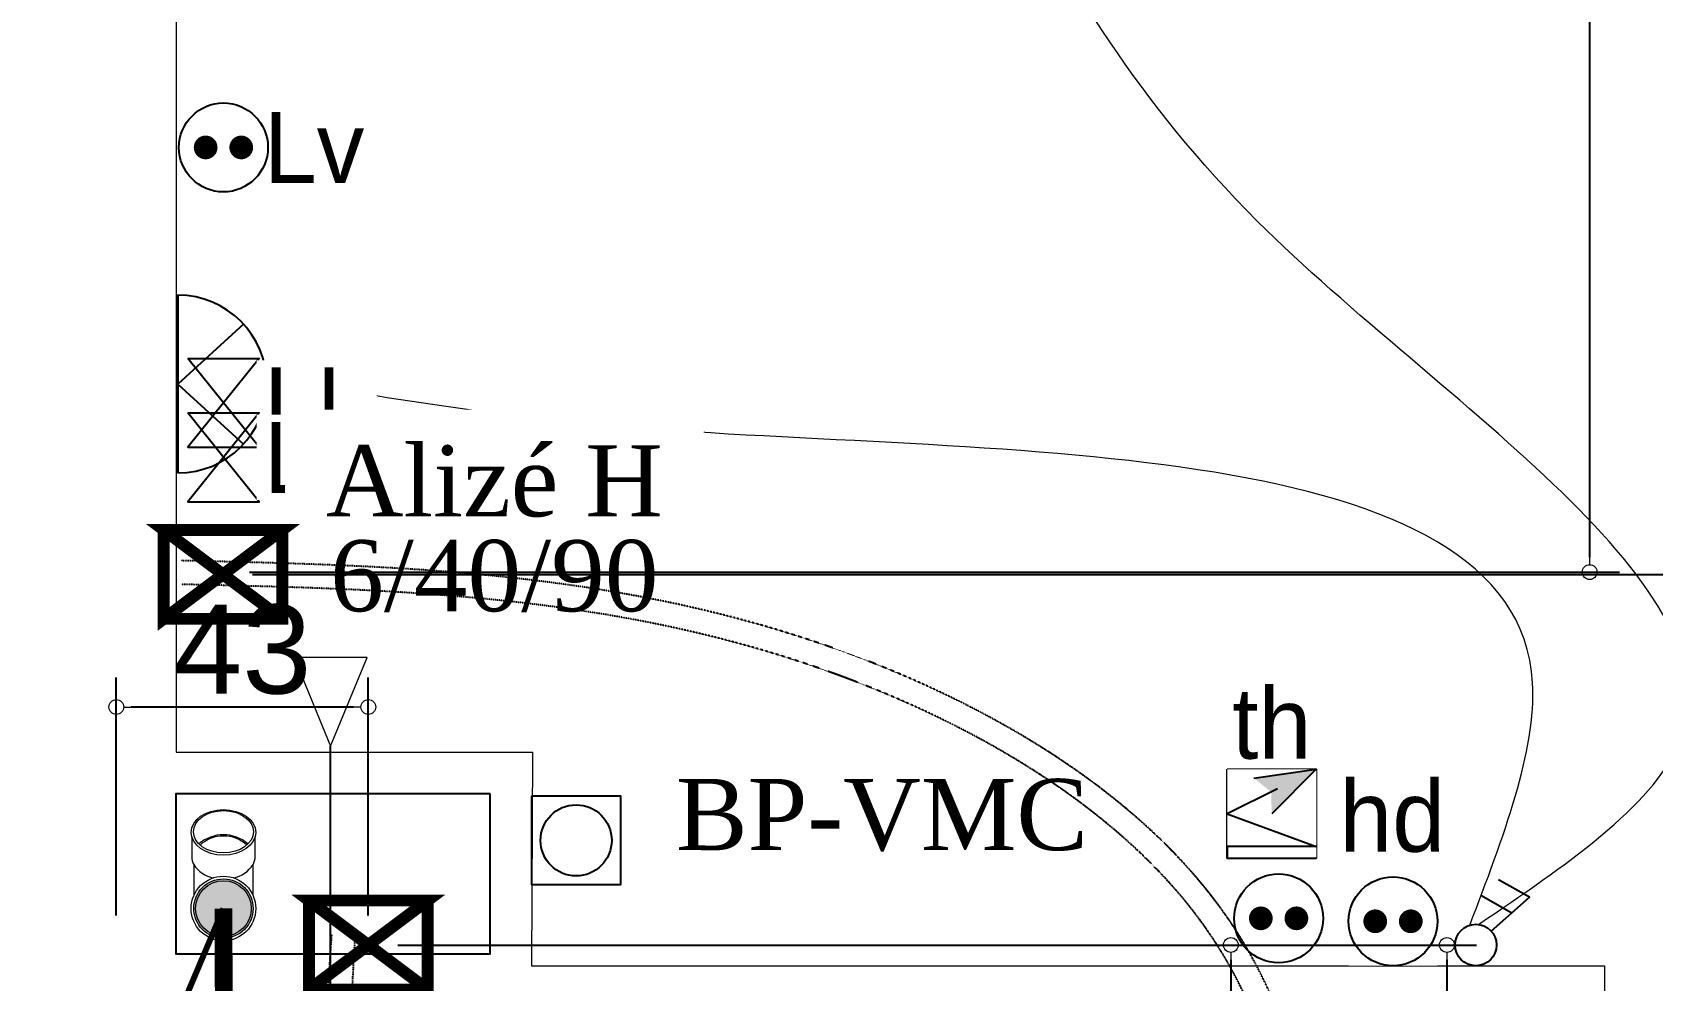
# Model space of a CAD drawing. Header units: millimetres. Extents: x 454430 to 532383, y -370512 to -310890.
# Drawn here: x 482940 to 485673, y -337558 to -335959 of the extents above; entities that cross this region are included whole.
import ezdxf
from ezdxf import colors
from ezdxf.entities.mleader import LeaderData, LeaderLine
from ezdxf.math import Vec2, Vec3

# ---------------------------------------------------------------- set-up
doc = ezdxf.new("R2010")
doc.units = ezdxf.units.MM
doc.set_wipeout_variables(frame=1)
doc.linetypes.add('prlm_ef', pattern=[0.165, 0.1, -0.065])
doc.linetypes.add('prlm_eu', pattern=[2, 1.25, -0.25, 0.25, -0.25])
doc.layers.add('_GAZELEC-BOITE INCORPO', color=36, linetype='Continuous', lineweight=18)
doc.layers.add('_GAZELEC-RESERVATION', color=1, linetype='Continuous', lineweight=18)
for name, color, linetype in [('_GAZELEC-EAU CHAUDE', 1, 'Continuous'), ('GAZ-EU FLECHE', 42, 'Continuous'), ('prlm-CHAUFF', 30, 'Continuous'), ('prlm-EAU-CHU', 42, 'Continuous'), ('prlm-EAU-EF', 161, 'Continuous'), ('prlm-EAU-EUEV', 25, 'Continuous'), ('prlm-ELEC-CFA', 181, 'Continuous'), ('prlm-ELEC-CFO', 201, 'Continuous'), ('prlm-GT', 242, 'Continuous'), ('prlm-VMC', 93, 'Continuous')]:
    doc.layers.add(name, color=color, linetype=linetype)
doc.layers.add('prlm-xpoly', color=7, linetype='Continuous', plot=False)
doc.styles.add('Arial', font='arial.ttf')
doc.styles.add('prlm-elec-cfa', font='comic.ttf', dxfattribs={"height": 12})
doc.styles.add('prlm-elec-cfo', font='comic.ttf', dxfattribs={"height": 12})
doc.styles.add('prlm-vmc', font='pala.ttf', dxfattribs={"height": 14})
doc.styles.get("Standard").update_dxf_attribs({"font": 'arial.ttf'})
doc.dimstyles.new('200', dxfattribs={"dimtxt": 150, "dimasz": 25, "dimexe": 50, "dimexo": 50, "dimgap": 20, "dimtad": 1, "dimdec": 0, "dimlfac": 0.1, "dimdsep": 46, "dimtxsty": 'Arial', "dimblk1": 'DOTBLANK', "dimblk2": 'DOTBLANK', "dimsah": 1, "dimcen": 25, "dimclrd": 5, "dimclre": 5, "dimadec": 0, "dimazin": 0, "dimtfac": 1, "dimtdec": 0, "dimtmove": 0, "dimatfit": 3, "dimldrblk": 'DOTBLANK', "dimfxl": 50, "dimtolj": 1, "dimtzin": 0, "dimarcsym": 0})

# ---------------------------------------------------------------- blocks, each defined once
blk = doc.blocks.new('xi.LV')
at = {"color": 0, "lineweight": 5}
blk.add_wipeout([(-7.5, -7.5), (7.5, -7.5), (7.5, 7.5), (-7.5, 7.5)], dxfattribs=at).dxf.layer = 'prlm-ELEC-CFO'
at = {"layer": 'prlm-ELEC-CFO', "color": 0, "linetype": 'ByBlock', "lineweight": 5, "const_width": 2}
for points in [[(-4, 0, 1), (-2, 0, 1)], [(2, 0, 1), (4, 0, 1)]]:
    blk.add_lwpolyline(points, format="xyb", close=True, dxfattribs=at)
at = {"layer": 'prlm-ELEC-CFO', "color": 0, "linetype": 'ByBlock', "lineweight": -2}
blk.add_circle((0, 0), 7.5, dxfattribs=at)
blk = doc.blocks.new('xi.PC')
at = {"color": 0, "lineweight": 5}
blk.add_wipeout([(-7.5, -7.5), (7.5, -7.5), (7.5, 7.5), (-7.5, 7.5)], dxfattribs=at).dxf.layer = 'prlm-ELEC-CFO'
at = {"layer": 'prlm-ELEC-CFO', "color": 0, "linetype": 'ByBlock', "lineweight": 5, "const_width": 2}
for points in [[(-4, 0, 1), (-2, 0, 1)], [(2, 0, 1), (4, 0, 1)]]:
    blk.add_lwpolyline(points, format="xyb", close=True, dxfattribs=at)
at = {"layer": 'prlm-ELEC-CFO', "color": 0, "linetype": 'ByBlock', "lineweight": -2}
blk.add_circle((0, 0), 7.5, dxfattribs=at)
blk = doc.blocks.new('xi.PCHD')
at = {"color": 0, "lineweight": 5}
blk.add_wipeout([(-7.5, -7.5), (7.5, -7.5), (7.5, 7.5), (-7.5, 7.5)], dxfattribs=at).dxf.layer = 'prlm-ELEC-CFO'
at = {"layer": 'prlm-ELEC-CFO', "color": 0, "linetype": 'ByBlock', "lineweight": 5, "const_width": 2}
for points in [[(-4, 0, 1), (-2, 0, 1)], [(2, 0, 1), (4, 0, 1)]]:
    blk.add_lwpolyline(points, format="xyb", close=True, dxfattribs=at)
at = {"layer": 'prlm-ELEC-CFO', "color": 0, "linetype": 'ByBlock', "lineweight": -2}
blk.add_circle((0, 0), 7.5, dxfattribs=at)
blk = doc.blocks.new('xi.DA')
at = {"layer": 'prlm-ELEC-CFO', "color": 0}
for points in [[(0.61, -1.67), (7.04, 4.05), (1.81, 7.01)], [(4.05, 1.39), (-1.17, 4.34)]]:
    blk.add_lwpolyline(points, dxfattribs=at)
blk.add_circle((-2, -4), 3.5, dxfattribs=at)
blk = doc.blocks.new('xi.ECAP')
at = {"color": 0}
blk.add_wipeout([(-15, 0), (-10.13, 11.06), (0, 15), (10.13, 11.06), (15, 0)], dxfattribs=at).dxf.layer = 'prlm-ELEC-CFO'
at = {"layer": 'prlm-ELEC-CFO', "color": 0, "linetype": 'ByBlock', "lineweight": -2, "flags": 128}
blk.add_lwpolyline([(15, 0, 1), (-15, 0)], format="xyb", close=True, dxfattribs=at)
at = {"layer": 'prlm-ELEC-CFO', "color": 0}
blk.add_lwpolyline([(-10.13, 11.06), (0, 0), (10.13, 11.06)], dxfattribs=at)
blk = doc.blocks.new('xi.eu')
at = {"layer": 'prlm-EAU-EUEV', "linetype": 'ByBlock', "lineweight": -2}
h = blk.add_hatch(color=0, dxfattribs=at)
edge = h.paths.add_edge_path()
edge.add_arc((0, 0), 5, 0, 360)
at = {"layer": 'prlm-EAU-EUEV', "color": 0, "linetype": 'ByBlock', "lineweight": 5}
blk.add_circle((0, 0), 5, dxfattribs=at)
blk = doc.blocks.new('xi.cee1')
at = {"layer": 'prlm-EAU-CHU', "color": 0, "lineweight": 13}
for p, q in [((7.43, 5), (2.17, 5)), ((12.09, 5.34), (8.77, 5.34)), ((2.17, -5), (7.43, -5)), ((8.77, -5.34), (12.09, -5.34))]:
    blk.add_line(p, q, dxfattribs=at)
for radius in [5.45, 4.69]:
    blk.add_circle((0, 0), radius, dxfattribs=at)
for centre, radius, start, end in [((10.09, 0.78), 4.99, 122.4397, 169.5051), ((8.79, 2.49), 2.86, 90.508, 118.9381), ((6.35, 0), 5.87, 317.8112, 42.1667), ((6.14, 0), 6.3, 318.9248, 41.0752), ((10.09, -0.78), 4.99, 190.4949, 237.5603), ((8.79, -2.49), 2.86, 241.0619, 269.492)]:
    blk.add_arc(centre, radius, start, end, dxfattribs=at)
for centre, major_axis, ratio in [((12.84, 0), (0, -5.44), 0.708306), ((12.94, 0), (0, -5.05), 0.707331)]:
    blk.add_ellipse(centre, major_axis=major_axis, ratio=ratio, dxfattribs=at)
blk = doc.blocks.new('xi.be')
at = {"layer": 'prlm-VMC', "color": 0, "linetype": 'ByBlock', "lineweight": 5, "flags": 128}
blk.add_lwpolyline([(-6.17, -15), (6.17, -15), (0, 0)], close=True, dxfattribs=at)
at = {"layer": 'prlm-VMC', "color": 0, "linetype": 'ByBlock', "lineweight": 5}
blk.add_solid([(0, -1), (5.17, -14), (-5.17, -14), (0, -1)], dxfattribs=at)
blk = doc.blocks.new('xi.bp-vmc-cui')
at = {"layer": 'prlm-VMC', "color": 0, "linetype": 'ByBlock', "lineweight": -2, "flags": 128}
blk.add_lwpolyline([(-7.5, 7.5), (7.5, 7.5), (7.5, -7.5), (-7.5, -7.5)], close=True, dxfattribs=at)
at = {"layer": 'prlm-VMC', "color": 0, "linetype": 'ByBlock', "lineweight": -2}
blk.add_circle((0, 0), 6, dxfattribs=at)
blk = doc.blocks.new('xi.th-ch')
at = {"layer": 'prlm-CHAUFF', "color": 0, "linetype": 'ByBlock', "lineweight": -2, "flags": 128}
blk.add_lwpolyline([(-7.5, 7.5), (7.5, 7.5), (7.5, -7.5), (-7.5, -7.5)], close=True, dxfattribs=at)
at = {"layer": 'prlm-CHAUFF', "color": 0}
blk.add_lwpolyline([(-7.5, -7.5), (7.5, 7.5)], dxfattribs=at)
blk = doc.blocks.new('xi.TH')
at = {"color": 0, "lineweight": 5}
blk.add_wipeout([(-7.5, -7.5), (7.5, -7.5), (7.5, 7.5), (-7.5, 7.5)], dxfattribs=at).dxf.layer = 'prlm-ELEC-CFA'
at = {"layer": 'prlm-ELEC-CFA', "lineweight": 5}
blk.add_hatch(color=0, dxfattribs=at).paths.add_polyline_path([(-3, 6), (-0.1, 3.7), (0, 0), (7.5, 7.5)])
at = {"layer": 'prlm-ELEC-CFA', "color": 0}
for points in [[(-3, 6), (7.5, 7.5), (0, 0)], [(0.95, 4.23), (-7.5, 0), (7.5, -5.5), (-7.5, -5.5), (-7.5, -7.5), (7.5, -7.5)]]:
    blk.add_lwpolyline(points, dxfattribs=at)
blk = doc.blocks.new('xi.LLrob')
at = {"layer": 'prlm-EAU-EF', "color": 0}
blk.add_lwpolyline([(-6, 7.5), (6, 7.5), (-6, -7.5), (6, -7.5)], close=True, dxfattribs=at)
blk = doc.blocks.new('xi.LVrob')
at = {"layer": 'prlm-EAU-EF', "color": 0}
blk.add_lwpolyline([(-6, 7.5), (6, 7.5), (-6, -7.5), (6, -7.5)], close=True, dxfattribs=at)
blk = doc.blocks.new('FLECHE1')
h = blk.add_hatch(color=256)
h.dxf.hatch_style = 1
h.paths.add_polyline_path([(495907.1, -370439.6), (495913.6, -370315.5), (495936.1, -370371.1), (495991.7, -370348.6)])
for p, q in [((495907.1, -370439.6), (496141.3, -369887.2)), ((495913.6, -370315.5), (495907.1, -370439.6)), ((495913.6, -370315.5), (495907.1, -370439.6)), ((495936.1, -370371.1), (495913.6, -370315.5)), ((495936.1, -370371.1), (495913.6, -370315.5)), ((495991.7, -370348.6), (495907.1, -370439.6)), ((495907.1, -370439.6), (495991.7, -370348.6)), ((495907.1, -370439.6), (495936.1, -370371.1)), ((495936.1, -370371.1), (495991.7, -370348.6)), ((495991.7, -370348.6), (495936.1, -370371.1))]:
    blk.add_line(p, q)
at = {"const_width": 10}
for points in [[(495936.1, -370371.1), (496141.3, -369887.2)], [(495907.1, -370439.6), (495913.6, -370315.5), (495936.1, -370371.1), (495991.7, -370348.6), (495907.1, -370439.6)]]:
    blk.add_lwpolyline(points, dxfattribs=at)
blk = doc.blocks.new('_DOTBLANK')
at = {"color": 0, "linetype": 'ByBlock'}
blk.add_line((-0.5, 0), (-1, 0), dxfattribs=at)
blk.add_circle((0, 0), 0.5, dxfattribs=at)
blk = doc.blocks.new('*D261')
at = {"layer": '_GAZELEC-BOITE INCORPO', "color": 5, "lineweight": -2, "transparency": 16777216}
for p, q in [((483556.4, -337498.4), (485011.4, -337498.4)), ((484961.4, -337523.4), (484961.4, -340217.8)), ((483556.4, -340242.8), (485011.4, -340242.8))]:
    blk.add_line(p, q, dxfattribs=at)
at = {"layer": '_GAZELEC-BOITE INCORPO', "color": 5, "lineweight": -2, "transparency": 16777216, "xscale": 25, "yscale": 25, "zscale": 25}
for p, rotation in [((484961.4, -337498.4), 90), ((484961.4, -340242.8), 270)]:
    blk.add_blockref('_DOTBLANK', p, dxfattribs=dict(at, rotation=rotation))
at = {"layer": '_GAZELEC-BOITE INCORPO', "color": 0, "transparency": 16777216, "insert": (484866.1, -338870.6), "char_height": 150, "attachment_point": 5, "rotation": 90, "style": 'Arial'}
blk.add_mtext('\\A1;274', dxfattribs=at)
blk = doc.blocks.new('*D262')
at = {"layer": '_GAZELEC-BOITE INCORPO', "color": 5, "lineweight": -2, "transparency": 16777216}
for p, q in [((483556.4, -337498.4), (485375.9, -337498.4)), ((485325.9, -337523.4), (485325.9, -340218.7)), ((483556.6, -340243.7), (485375.9, -340243.7))]:
    blk.add_line(p, q, dxfattribs=at)
at = {"layer": '_GAZELEC-BOITE INCORPO', "color": 5, "lineweight": -2, "transparency": 16777216, "xscale": 25, "yscale": 25, "zscale": 25}
for p, rotation in [((485325.9, -337498.4), 90), ((485325.9, -340243.7), 270)]:
    blk.add_blockref('_DOTBLANK', p, dxfattribs=dict(at, rotation=rotation))
at = {"layer": '_GAZELEC-BOITE INCORPO', "color": 0, "transparency": 16777216, "insert": (485229.3, -338871), "char_height": 150, "attachment_point": 5, "rotation": 90, "style": 'Arial'}
blk.add_mtext('\\A1;275', dxfattribs=at)
blk = doc.blocks.new('*D263')
at = {"layer": '_GAZELEC-BOITE INCORPO', "color": 5, "lineweight": -2, "transparency": 16777216}
for p, q in [((483306, -333879.8), (485616.8, -333879.8)), ((485566.8, -336844.3), (485566.8, -333904.8)), ((483306, -336869.3), (485616.8, -336869.3))]:
    blk.add_line(p, q, dxfattribs=at)
at = {"layer": '_GAZELEC-BOITE INCORPO', "color": 5, "lineweight": -2, "transparency": 16777216, "xscale": 25, "yscale": 25, "zscale": 25}
for p, rotation in [((485566.8, -333879.8), 90), ((485566.8, -336869.3), 270)]:
    blk.add_blockref('_DOTBLANK', p, dxfattribs=dict(at, rotation=rotation))
at = {"layer": '_GAZELEC-BOITE INCORPO', "color": 0, "transparency": 16777216, "insert": (485470.2, -335374.5), "char_height": 150, "attachment_point": 5, "rotation": 90, "style": 'Arial'}
blk.add_mtext('\\A1;299', dxfattribs=at)
blk = doc.blocks.new('*D264')
at = {"layer": '_GAZELEC-BOITE INCORPO', "color": 5, "lineweight": -2, "transparency": 16777216}
for p, q in [((483311.2, -336873.2), (485900.2, -336873.2)), ((485850.2, -336898.2), (485850.2, -340218.7)), ((483311.2, -340243.7), (485900.2, -340243.7))]:
    blk.add_line(p, q, dxfattribs=at)
at = {"layer": '_GAZELEC-BOITE INCORPO', "color": 5, "lineweight": -2, "transparency": 16777216, "xscale": 25, "yscale": 25, "zscale": 25}
for p, rotation in [((485850.2, -336873.2), 90), ((485850.2, -340243.7), 270)]:
    blk.add_blockref('_DOTBLANK', p, dxfattribs=dict(at, rotation=rotation))
at = {"layer": '_GAZELEC-BOITE INCORPO', "color": 0, "transparency": 16777216, "insert": (485753.6, -338558.4), "char_height": 150, "attachment_point": 5, "rotation": 90, "style": 'Arial'}
blk.add_mtext('\\A1;337', dxfattribs=at)
blk = doc.blocks.new('*D265')
at = {"layer": '_GAZELEC-BOITE INCORPO', "color": 5, "lineweight": -2, "transparency": 16777216}
for p, q in [((483081.3, -337448.4), (483081.3, -337046.9)), ((483506.4, -337448.4), (483506.4, -337046.9)), ((483481.4, -337096.9), (483106.3, -337096.9))]:
    blk.add_line(p, q, dxfattribs=at)
at = {"layer": '_GAZELEC-BOITE INCORPO', "color": 5, "lineweight": -2, "transparency": 16777216, "xscale": 25, "yscale": 25, "zscale": 25, "rotation": 180}
blk.add_blockref('_DOTBLANK', (483081.3, -337096.9), dxfattribs=at)
at = {"layer": '_GAZELEC-BOITE INCORPO', "color": 5, "lineweight": -2, "transparency": 16777216, "xscale": 25, "yscale": 25, "zscale": 25}
blk.add_blockref('_DOTBLANK', (483506.4, -337096.9), dxfattribs=at)
at = {"layer": '_GAZELEC-BOITE INCORPO', "color": 0, "transparency": 16777216, "insert": (483293.8, -337000.3), "char_height": 150, "attachment_point": 5, "style": 'Arial'}
blk.add_mtext('\\A1;43', dxfattribs=at)

msp = doc.modelspace()

# ---------------------------------------------------------------- linework, layer by layer
at = {"layer": '_GAZELEC-BOITE INCORPO', "const_width": 20}
msp.add_lwpolyline([(483406.4, -337523.4), (483406.4, -337573.4), (483606.4, -337573.4), (483606.4, -337423.4), (483406.4, -337423.4), (483406.4, -337573.4), (483606.4, -337423.4), (483406.4, -337423.4), (483606.4, -337573.4)], dxfattribs=at)
at = {"layer": '_GAZELEC-EAU CHAUDE', "linetype": 'prlm_ef'}
msp.add_spline([(483787.6, -340049.9), (484040.9, -340028.6), (484461.7, -339808.2), (484571.6, -339018.7), (483444.7, -337738.1), (483444.7, -337480.5)], degree=3, dxfattribs=at)
at = {"layer": 'prlm-EAU-EF', "linetype": 'prlm_ef'}
msp.add_open_spline([(483789, -340089.9), (483823.3, -340088.7), (483858, -340087.5), (483928, -340083.3), (483963.3, -340080.4), (484012.2, -340073.9), (484025.6, -340071.9), (484046.3, -340068.3), (484053.8, -340066.9), (484068.7, -340064), (484076.1, -340062.4), (484098.4, -340057.5), (484113.2, -340053.8), (484157.4, -340041.6), (484186.7, -340032), (484244.1, -340009.6), (484272.2, -339996.8), (484326.8, -339968.2), (484353.2, -339952.2), (484403.7, -339917), (484427.8, -339897.8), (484459.4, -339868.5), (484468.2, -339859.8), (484482, -339845.4), (484487.2, -339839.8), (484497.3, -339828.3), (484502.3, -339822.5), (484516.9, -339804.7), (484526.1, -339792.4), (484554.8, -339751.5), (484572.3, -339721.5), (484603, -339658.9), (484616, -339626.3), (484637.8, -339559.3), (484646.5, -339524.9), (484659.6, -339455), (484664, -339419.5), (484668.7, -339348.2), (484668.9, -339312.3), (484665.1, -339240.8), (484661.1, -339205.2), (484649, -339135), (484640.9, -339100.4), (484626.1, -339051.5), (484621, -339036.5), (484612, -339011.8), (484608.1, -339002), (484600.1, -338982.6), (484595.9, -338973), (484582.7, -338944.5), (484573.3, -338925.9), (484545, -338875.1), (484524.8, -338843.7), (484481, -338783.2), (484457.4, -338754.2), (484407.6, -338698), (484381.4, -338671), (484327, -338618.4), (484298.8, -338593), (484228.6, -338532.7), (484186, -338498.5), (484099.8, -338431.6), (484056.2, -338398.9), (483970.1, -338334.2), (483927.6, -338302.2), (483845.2, -338237.9), (483805.5, -338205.6), (483737.6, -338146), (483708.7, -338119), (483655, -338063.9), (483630.2, -338035.8), (483590.7, -337984.9), (483575, -337962.4), (483546.9, -337916.5), (483534.4, -337893), (483513, -337844.7), (483504.1, -337819.9), (483494.8, -337785.9), (483492.7, -337777.3), (483489.2, -337761.3), (483487.8, -337754.1), (483485.8, -337742.5), (483485.2, -337738.3), (483483.9, -337729.4), (483483.2, -337724.6), (483482.1, -337715.1), (483481.6, -337710.3), (483480.3, -337695.8), (483479.6, -337686), (483478, -337654.1), (483477.8, -337631.5), (483478.8, -337585.4), (483479.9, -337561.8), (483482.2, -337519.8), (483483.4, -337501.5), (483484.6, -337483.1)], degree=3, knots=[0, 0, 0, 0, 103.400945, 103.400945, 206.80189, 206.80189, 245.38456, 245.38456, 266.847175, 266.847175, 288.309791, 288.309791, 331.235021, 331.235021, 417.085482, 417.085482, 502.935943, 502.935943, 588.786404, 588.786404, 674.636864, 674.636864, 708.838624, 708.838624, 730.118037, 730.118037, 751.397451, 751.397451, 793.956279, 793.956279, 889.942414, 889.942414, 985.928549, 985.928549, 1081.914684, 1081.914684, 1177.90082, 1177.90082, 1273.886955, 1273.886955, 1369.87309, 1369.87309, 1465.859225, 1465.859225, 1509.012876, 1509.012876, 1537.932069, 1537.932069, 1566.851262, 1566.851262, 1624.689648, 1624.689648, 1729.036541, 1729.036541, 1833.383434, 1833.383434, 1937.730327, 1937.730327, 2042.07722, 2042.07722, 2191.194772, 2191.194772, 2340.312323, 2340.312323, 2489.429875, 2489.429875, 2638.547426, 2638.547426, 2759.732302, 2759.732302, 2880.917178, 2880.917178, 2973.691341, 2973.691341, 3066.465505, 3066.465505, 3159.239668, 3159.239668, 3190.10118, 3190.10118, 3215.733311, 3215.733311, 3230.384255, 3230.384255, 3246.482911, 3246.482911, 3262.581567, 3262.581567, 3294.778878, 3294.778878, 3365.492715, 3365.492715, 3436.206553, 3436.206553, 3489.81645, 3489.81645, 3489.81645, 3489.81645], dxfattribs=at)
at = {"layer": 'prlm-EAU-EUEV', "linetype": 'prlm_eu', "ltscale": 50, "const_width": 30, "flags": 128}
msp.add_lwpolyline([(483262, -337436.8), (483270.3, -339780.3)], dxfattribs=at)
at = {"layer": 'prlm-GT'}
msp.add_lwpolyline([(483712, -337243.2), (483181.8, -337243.2), (483181.8, -337513.5), (483712, -337513.5)], close=True, dxfattribs=at)
at = {"layer": 'prlm-VMC'}
msp.add_lwpolyline([(483442.7, -339411.2), (483442.8, -337163.2)], dxfattribs=at)
at = {"layer": 'prlm-xpoly', "lineweight": 0}
msp.add_lwpolyline([(488249.7, -333978.5), (483182, -333978.5), (483182, -337173.2), (483783.6, -337173.2), (483781.8, -337533.5), (485591.6, -337533.4), (485591.6, -338227.5), (488256.1, -338227.5)], close=True, dxfattribs=at)

# ---------------------------------------------------------------- block references
at = {"layer": 'GAZ-EU FLECHE'}
msp.add_blockref('FLECHE1', (-12879.4, 32450.3), dxfattribs=at)
at = {"layer": 'prlm-CHAUFF', "xscale": 10, "yscale": 10, "zscale": 10}
msp.add_blockref('xi.th-ch', (485030.4, -337277), dxfattribs=at)
at = {"layer": 'prlm-EAU-CHU', "xscale": 10, "yscale": 10, "zscale": 10, "rotation": 90.0000000000001}
msp.add_blockref('xi.cee1', (483262, -337436.8), dxfattribs=at)
at = {"layer": 'prlm-EAU-EUEV', "ltscale": 50, "xscale": 10, "yscale": 10, "zscale": 10}
msp.add_blockref('xi.eu', (483262, -337436.8), dxfattribs=at)
at = {"layer": 'prlm-VMC', "xscale": 10, "yscale": 10, "zscale": 10, "rotation": 179.9963985886143}
msp.add_blockref('xi.be', (483442.8, -337163.2), dxfattribs=at)
at = {"layer": 'prlm-VMC', "xscale": 10, "yscale": 10, "zscale": 10}
msp.add_blockref('xi.bp-vmc-cui', (483857, -337321.9), dxfattribs=at)

# ---------------------------------------------------------------- texts
at = {"layer": 'prlm-VMC', "insert": (484025.5, -337218.2), "char_height": 120, "attachment_point": 1, "style": 'prlm-vmc'}
msp.add_mtext_dynamic_manual_height_columns('BP-VMC', width=101.13, gutter_width=50, heights=[0], dxfattribs=at)

# ---------------------------------------------------------------- next in the draw order: block references
at = {"layer": 'prlm-ELEC-CFO', "xscale": 10, "yscale": 10, "zscale": 10}
for name, p in [('xi.PC', (485042, -337453.4)), ('xi.PCHD', (485235, -337458.4))]:
    msp.add_blockref(name, p, dxfattribs=at)

# ---------------------------------------------------------------- next in the draw order: texts
at = {"layer": 'prlm-ELEC-CFO', "lineweight": 20, "char_height": 120, "attachment_point": 5, "line_spacing_factor": 0.8, "style": 'prlm-elec-cfo', "bg_fill": 3, "box_fill_scale": 1.1, "bg_fill_color": 256, "bg_fill_transparency": 0}
for s, insert in [('Lv', (483414.8, -336152.9)), ('hd', (485233.7, -337281.9))]:
    msp.add_mtext(s, dxfattribs=dict(at, insert=insert))

# ---------------------------------------------------------------- next in the draw order: linework, layer by layer
at = {"layer": 'prlm-ELEC-CFO', "lineweight": 13}
for points in [[(485379.1, -337463.7), (485716.8, -337159.3), (485006.5, -336277.6), (484574.3, -335671.8)], [(485364.6, -337464.9), (485470.5, -337056.2), (483969.6, -336626.8), (483334.7, -336541.5)]]:
    msp.add_spline(points, degree=3, dxfattribs=at)

# ---------------------------------------------------------------- next in the draw order: block references
at = {"layer": 'prlm-ELEC-CFO', "xscale": 10, "yscale": 10, "zscale": 10}
for name, p in [('xi.LV', (483262, -336152.9)), ('xi.DA', (485394.7, -337458.4))]:
    msp.add_blockref(name, p, dxfattribs=at)

# ---------------------------------------------------------------- next in the draw order: dimensions: what is measured, and where the dimension line sits
at = {"layer": '_GAZELEC-BOITE INCORPO'}
for base, p2, picture, middle in [((484961.4, -340242.8), (483506.4, -340242.8), '*D261', (484866.1, -338870.6)), ((485325.9, -340243.7), (483506.6, -340243.7), '*D262', (485229.3, -338871))]:
    dim = msp.add_linear_dim(base=base, p1=(483506.4, -337498.4), p2=p2, angle=90, dimstyle='200', dxfattribs=at)
    dim.commit()
    dim.dimension.update_dxf_attribs({"geometry": picture, "text_midpoint": middle})

# ---------------------------------------------------------------- next in the draw order: block references
at = {"layer": 'prlm-ELEC-CFO', "xscale": 10, "yscale": 10, "zscale": 10, "rotation": 270.0000000000006}
msp.add_blockref('xi.ECAP', (483185.1, -336552.1), dxfattribs=at)

# ---------------------------------------------------------------- next in the draw order: texts
at = {"layer": 'prlm-CHAUFF', "lineweight": 20, "insert": (485030.4, -337124.9), "char_height": 120, "attachment_point": 5, "line_spacing_factor": 0.8, "style": 'prlm-elec-cfa', "bg_fill": 3, "box_fill_scale": 1.1, "bg_fill_color": 256, "bg_fill_transparency": 0}
msp.add_mtext('th', dxfattribs=at)

# ---------------------------------------------------------------- next in the draw order: block references
at = {"layer": 'prlm-EAU-EF', "xscale": 10, "yscale": 10, "zscale": 10}
msp.add_blockref('xi.LLrob', (483262, -336583.8), dxfattribs=at)

# ---------------------------------------------------------------- next in the draw order: texts
at = {"layer": 'prlm-ELEC-CFA', "lineweight": 20, "insert": (485030.4, -337124.9), "char_height": 120, "attachment_point": 5, "line_spacing_factor": 0.8, "style": 'prlm-elec-cfa', "bg_fill": 3, "box_fill_scale": 1.1, "bg_fill_color": 256, "bg_fill_transparency": 0}
msp.add_mtext('th', dxfattribs=at)

# ---------------------------------------------------------------- next in the draw order: leaders
at = {"layer": '_GAZELEC-RESERVATION', "color": 6}
ml = msp.add_multileader_mtext('Standard', dxfattribs=at)
ml.set_content('résa n°65\\P200x200 en dalle haute', color=6)
ml.set_leader_properties()
ml.build(insert=Vec2(0, 0))
ml.multileader.update_dxf_attribs({"has_text_frame": 1, "arrow_head_size": 80, "scale": 20})
ctx = ml.context
ctx.base_point, ctx.scale, ctx.char_height, ctx.arrow_head_size, ctx.landing_gap_size, ctx.plane_origin = Vec3(467973.2, -336040.4), 20, 80, 80, 40, Vec3(462422.9, -335842)
notes = []
notes.append((ctx, [(0, (1, 1, 0), (469297.2, -336040.4), (-1, 0), 89.8, [(0, [(469554.7, -336477)], 0, [])])]))
ctx.mtext.insert, ctx.mtext.width, ctx.mtext.flow_direction = Vec3(468013.2, -335999.7), 1568.85, 5
for ctx, leaders in notes:
    for number, flags, end, landing, length, lines in leaders:
        leader = LeaderData()
        leader.index, (leader.has_last_leader_line, leader.has_dogleg_vector, leader.attachment_direction) = number, flags
        leader.last_leader_point, leader.dogleg_vector, leader.dogleg_length = Vec3(end), Vec3(landing), length
        for number, points, colour, breaks in lines:
            line = LeaderLine()
            line.index, line.vertices, line.color, line.breaks = number, Vec3.list(points), colors.encode_raw_color(colour), breaks
            leader.lines.append(line)
        ctx.leaders.append(leader)

# ---------------------------------------------------------------- next in the draw order: block references
at = {"layer": 'prlm-ELEC-CFA', "xscale": 10, "yscale": 10, "zscale": 10}
msp.add_blockref('xi.TH', (485030.4, -337277), dxfattribs=at)

# ---------------------------------------------------------------- next in the draw order: texts
at = {"layer": 'prlm-EAU-EF', "lineweight": 20, "insert": (483419.5, -336583.8), "char_height": 120, "attachment_point": 5, "line_spacing_factor": 0.8, "style": 'prlm-elec-cfo', "bg_fill": 3, "box_fill_scale": 1.1, "bg_fill_color": 256, "bg_fill_transparency": 0}
msp.add_mtext('LL', dxfattribs=at)

# ---------------------------------------------------------------- next in the draw order: block references
at = {"layer": 'prlm-EAU-EF', "xscale": 10, "yscale": 10, "zscale": 10}
msp.add_blockref('xi.LVrob', (483262, -336675.8), dxfattribs=at)

# ---------------------------------------------------------------- next in the draw order: texts
at = {"layer": 'prlm-EAU-EF', "lineweight": 20, "insert": (483414.8, -336675.8), "char_height": 120, "attachment_point": 5, "line_spacing_factor": 0.8, "style": 'prlm-elec-cfo', "bg_fill": 3, "box_fill_scale": 1.1, "bg_fill_color": 256, "bg_fill_transparency": 0}
msp.add_mtext('Lv', dxfattribs=at)

# ---------------------------------------------------------------- next in the draw order: texts
at = {"layer": 'prlm-VMC', "ltscale": 25, "insert": (483719, -336796.2), "char_height": 120, "width": 586.147, "attachment_point": 5, "line_spacing_factor": 0.8, "style": 'prlm-vmc', "bg_fill": 2}
msp.add_mtext('Alizé H 6/40/90', dxfattribs=at)

# ---------------------------------------------------------------- next in the draw order: linework, layer by layer
at = {"layer": '_GAZELEC-BOITE INCORPO', "const_width": 20}
msp.add_lwpolyline([(483161.2, -336898.2), (483161.2, -336948.2), (483361.2, -336948.2), (483361.2, -336798.2), (483161.2, -336798.2), (483161.2, -336948.2), (483361.2, -336798.2), (483161.2, -336798.2), (483361.2, -336948.2)], dxfattribs=at)
at = {"layer": '_GAZELEC-EAU CHAUDE', "linetype": 'prlm_ef'}
msp.add_spline([(483799.4, -340109.5), (484039.4, -340098.7), (484413.2, -339984), (484692.6, -339745), (484924.5, -339040.7), (484924.5, -337477.5), (484205, -337011.1), (483191, -336890)], degree=3, dxfattribs=at)
at = {"layer": 'prlm-EAU-EF', "linetype": 'prlm_ef'}
msp.add_open_spline([(483799.8, -340149.5), (483835.1, -340149.1), (483870.7, -340148.7), (483942.2, -340146.5), (483978.2, -340144.7), (484023.2, -340140.6), (484032.1, -340139.7), (484050.9, -340137.6), (484060.9, -340136.4), (484080.8, -340133.7), (484090.7, -340132.2), (484120.5, -340127.3), (484140.3, -340123.6), (484199.4, -340110.7), (484238.4, -340100), (484315.3, -340074), (484353, -340058.7), (484401.7, -340035.2), (484413.5, -340029.2), (484437.7, -340016.3), (484450.1, -340009.3), (484474.7, -339994.7), (484486.8, -339987.1), (484522.6, -339963.6), (484545.8, -339946.9), (484601, -339903), (484632.1, -339874.7), (484672.4, -339832.4), (484683.7, -339819.8), (484703.2, -339796.6), (484711.7, -339786.1), (484724.2, -339769.7), (484728.4, -339763.9), (484736.8, -339752.3), (484740.8, -339746.5), (484752.8, -339728.9), (484760.4, -339716.9), (484782.3, -339680.8), (484795.6, -339656), (484820, -339605.6), (484831.1, -339579.9), (484851.3, -339527.6), (484860.6, -339501), (484882.1, -339432.3), (484893.5, -339389.7), (484914, -339303.1), (484923.2, -339259.2), (484940.7, -339170.4), (484949.1, -339125.5), (484959.7, -339069.8), (484961.7, -339059.3), (484967.8, -339027.5), (484972, -339006.2), (484980.5, -338963.5), (484984.8, -338942.1), (484997.9, -338877.5), (485006.7, -338834.2), (485031, -338713.8), (485046.3, -338636.4), (485073.7, -338481.9), (485085.9, -338404.7), (485104.5, -338252.1), (485111, -338176.5), (485114.9, -338047.3), (485114.2, -337993), (485107.1, -337886.4), (485100.6, -337834.1), (485082.8, -337743.2), (485072.8, -337704), (485048, -337627.6), (485033.1, -337590.4), (485006.6, -337536.2), (484997, -337518.3), (484977.9, -337485.8), (484968.6, -337471.1), (484949.5, -337443.1), (484939.8, -337429.8), (484919.7, -337403.8), (484909.2, -337391.1), (484876.5, -337353.6), (484853.1, -337329.6), (484803.6, -337283.4), (484777.5, -337261.4), (484708.1, -337207.6), (484663.3, -337177.3), (484569.8, -337121.1), (484521.1, -337095.3), (484421.2, -337048.1), (484370.1, -337026.7), (484297.2, -336999.7), (484275.7, -336992.1), (484234.3, -336978.4), (484214.4, -336972.1), (484174.5, -336960.1), (484154.6, -336954.5), (484094.8, -336938.5), (484055, -336929), (483933.9, -336903.6), (483852.8, -336891), (483690.9, -336872.1), (483610.2, -336865.8), (483449.2, -336857), (483368.9, -336854.4), (483256.5, -336851.5), (483224.2, -336850.7), (483191.9, -336850)], degree=3, knots=[0, 0, 0, 0, 105.698702, 105.698702, 211.397405, 211.397405, 237.323596, 237.323596, 266.383584, 266.383584, 295.443572, 295.443572, 353.563547, 353.563547, 469.803499, 469.803499, 586.04345, 586.04345, 623.523678, 623.523678, 663.864876, 663.864876, 704.206074, 704.206074, 784.888471, 784.888471, 903.677581, 903.677581, 952.166682, 952.166682, 991.095027, 991.095027, 1011.877094, 1011.877094, 1032.65916, 1032.65916, 1074.223292, 1074.223292, 1157.351558, 1157.351558, 1240.479823, 1240.479823, 1323.608088, 1323.608088, 1452.37999, 1452.37999, 1581.151892, 1581.151892, 1709.923794, 1709.923794, 1740.051319, 1740.051319, 1800.306367, 1800.306367, 1860.561416, 1860.561416, 1981.071514, 1981.071514, 2194.222532, 2194.222532, 2407.37355, 2407.37355, 2620.524568, 2620.524568, 2778.848519, 2778.848519, 2937.172471, 2937.172471, 3061.366552, 3061.366552, 3185.560633, 3185.560633, 3248.156399, 3248.156399, 3301.541553, 3301.541553, 3351.282431, 3351.282431, 3401.02331, 3401.02331, 3500.505068, 3500.505068, 3599.986825, 3599.986825, 3753.550647, 3753.550647, 3907.114468, 3907.114468, 4060.67829, 4060.67829, 4124.209883, 4124.209883, 4183.234407, 4183.234407, 4242.258931, 4242.258931, 4360.30798, 4360.30798, 4601.796162, 4601.796162, 4843.284343, 4843.284343, 5084.772525, 5084.772525, 5182.306395, 5182.306395, 5182.306395, 5182.306395], dxfattribs=at)

# ---------------------------------------------------------------- next in the draw order: dimensions: what is measured, and where the dimension line sits
at = {"layer": '_GAZELEC-BOITE INCORPO'}
for base, p1, p2, picture, middle in [((485566.8, -333879.8), (483256, -336869.3), (483256, -333879.8), '*D263', (485470.2, -335374.5)), ((485850.2, -340243.7), (483261.2, -336873.2), (483261.2, -340243.7), '*D264', (485753.6, -338558.4))]:
    dim = msp.add_linear_dim(base=base, p1=p1, p2=p2, angle=90, dimstyle='200', dxfattribs=at)
    dim.commit()
    dim.dimension.update_dxf_attribs({"geometry": picture, "text_midpoint": middle})
dim = msp.add_linear_dim(base=(483081.3, -337096.9), p1=(483506.4, -337498.4), p2=(483081.3, -337498.4), dimstyle='200', dxfattribs=at)
dim.commit()
dim.dimension.update_dxf_attribs({"geometry": '*D265', "text_midpoint": (483293.8, -337000.3)})

doc.saveas('drawing.dxf')
